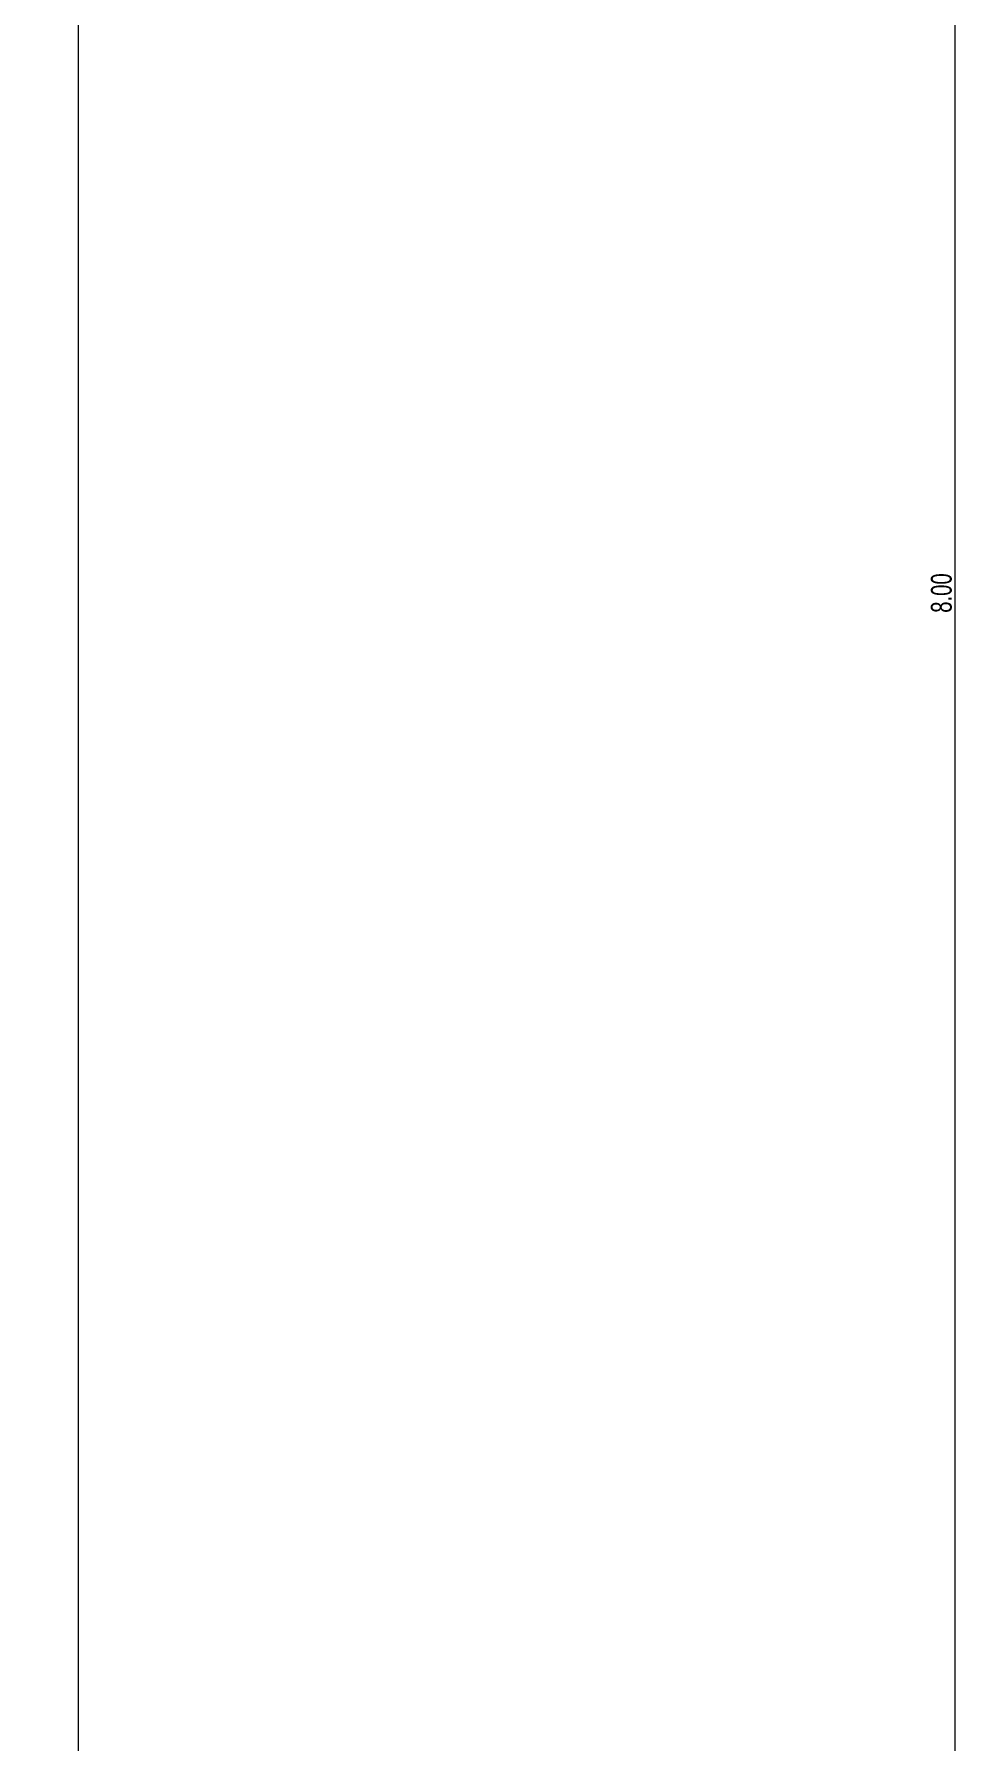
# Model space of a CAD drawing. Header units: metres. Extents: x 31.9 to 125.9, y -29 to 44.
# Drawn here: x 75.475 to 77.116, y -0.297 to 2.748 of the extents above; entities that cross this region are included whole.
import ezdxf

# ---------------------------------------------------------------- set-up
doc = ezdxf.new("R2010")
doc.units = ezdxf.units.M
doc.layers.add('ARQ', color=8, linetype='Continuous', lineweight=0)
doc.styles.add('ROMANS', font='arial.ttf', dxfattribs={"width": 0.7})
doc.dimstyles.new('1-10', dxfattribs={"dimscale": 10, "dimtxt": 0.0037, "dimasz": 0.001, "dimexe": 0.0018, "dimexo": 0.0018, "dimgap": 0.0005, "dimtad": 1, "dimzin": 4, "dimdsep": 46, "dimtxsty": 'ROMANS', "dimblk": 'ARCHTICK', "dimcen": 0.003, "dimdle": 0.0015, "dimclrd": 1, "dimclre": 1, "dimclrt": 4, "dimadec": 0, "dimazin": 0, "dimtfac": 1, "dimtix": 1, "dimtmove": 2, "dimatfit": 3, "dimldrblk": 'flecha', "dimfxl": 1, "dimtolj": 1, "dimtzin": 4, "dimarcsym": 0})

# ---------------------------------------------------------------- blocks, each defined once
blk = doc.blocks.new('_ArchTick')
at = {"layer": 'ARQ', "const_width": 0.15}
blk.add_lwpolyline([(-0.5, -0.5), (0.5, 0.5)], dxfattribs=at)
blk = doc.blocks.new('*D18')
at = {"layer": 'ARQ', "lineweight": -2, "transparency": 16777216}
for p, q in [((1984.5152, -5885.9988), (1984.0965, -5885.9988)), ((1984.1145, -5885.9838), (1984.1145, -5894.0138)), ((1984.5152, -5893.9988), (1984.0965, -5893.9988))]:
    blk.add_line(p, q, dxfattribs=at)
at = {"layer": 'ARQ', "transparency": 16777216}
for p in [(1984.5332, -5885.9988), (1984.1145, -5893.9988), (1984.5332, -5893.9988)]:
    blk.add_point(p, dxfattribs=at)
at = {"layer": 'ARQ', "lineweight": -2, "transparency": 16777216, "xscale": 0.01, "yscale": 0.01, "zscale": 0.01}
for p, rotation in [((1984.1145, -5885.9988), 90), ((1984.1145, -5893.9988), 270)]:
    blk.add_blockref('_ArchTick', p, dxfattribs=dict(at, rotation=rotation))
at = {"layer": 'ARQ', "transparency": 16777216, "insert": (1984.0906, -5889.9988), "char_height": 0.037, "attachment_point": 5, "rotation": 90, "style": 'ROMANS'}
blk.add_mtext('\\A1;8.00', dxfattribs=at)
blk = doc.blocks.new('flecha')
at = {"layer": 'ARQ', "lineweight": 0}
h = blk.add_hatch(color=256, dxfattribs=at)
h.dxf.hatch_style = 1
h.paths.add_polyline_path([(0, 0), (2.44, 0.43), (2.44, 0.02), (4, 0.03), (4, -0.03), (2.44, -0.04), (2.44, -0.43)])
at = {"layer": 'ARQ', "lineweight": 0, "flags": 128}
blk.add_lwpolyline([(0, 0), (2.44, 0.43), (2.44, 0.02), (2.44, 0.02), (4, 0.03), (4, -0.03), (2.44, -0.04), (2.44, -0.43), (0, 0)], dxfattribs=at)
blk = doc.blocks.new('Estructura cubierta')
at = {"layer": 'ARQ'}
dim = blk.add_linear_dim(base=(1984.1145, -5893.9988), p1=(1984.5332, -5885.9988), p2=(1984.5332, -5893.9988), angle=90, dimstyle='1-10', dxfattribs=at)
dim.commit()
dim.dimension.update_dxf_attribs({"geometry": '*D18', "text_midpoint": (1984.0906, -5889.9988)})
blk = doc.blocks.new('PISO 9')
at = {"layer": 'ARQ'}
blk.add_lwpolyline([(337.4463, -2807.9746), (322.593, -2807.9746), (322.5931, -2862.4306), (337.4463, -2862.4306), (337.4463, -2860.0706), (340.0456, -2860.0706), (340.0456, -2862.4306), (347.2883, -2862.4305), (347.2883, -2860.0706), (349.8843, -2860.0706), (349.8843, -2862.4306), (354.1855, -2862.4306), (354.1855, -2861.6702), (354.1897, -2861.6702), (354.1871, -2807.9806), (340.0455, -2807.9806), (340.0455, -2809.6515), (337.4463, -2809.6515), (337.4463, -2807.9746)], dxfattribs=at)
blk.add_blockref('Estructura cubierta', (-1628.3638, 3049.5683), dxfattribs=at)

msp = doc.modelspace()

# ---------------------------------------------------------------- block references
at = {"layer": 'ARQ', "linetype": 'Continuous'}
msp.add_blockref('PISO 9', (-278.6348, 2842.1819), dxfattribs=at)

doc.saveas('drawing.dxf')
